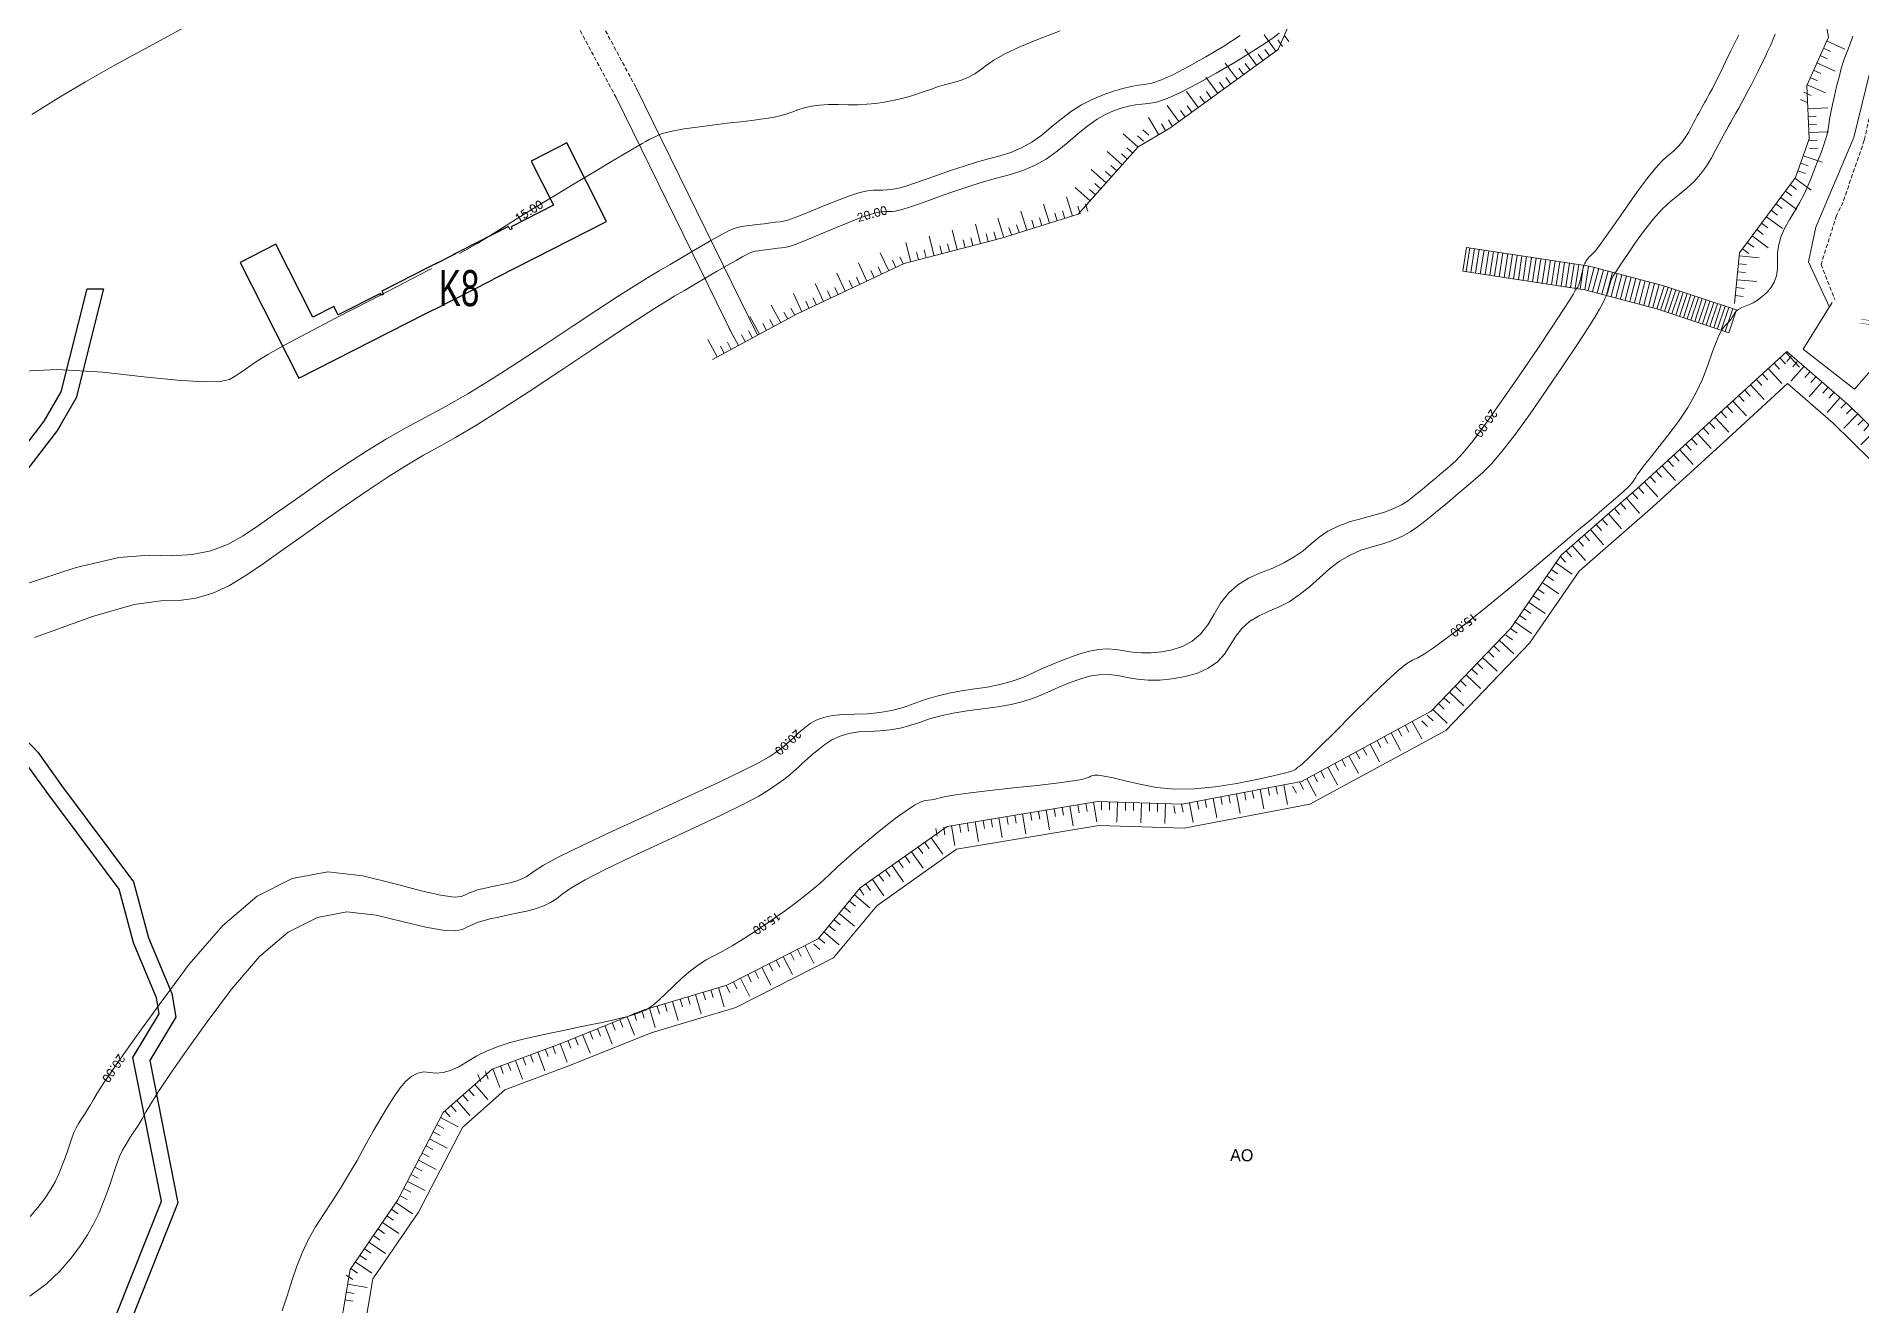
# Model space of a CAD drawing. Header units: inches. Extents: x 496359 to 501064, y 2374078 to 2377203.
# Drawn here: x 499998.1 to 500226.2, y 2376667.3 to 2376825.9 of the extents above; entities that cross this region are included whole.
import ezdxf
from ezdxf.enums import TextEntityAlignment as Align

# ---------------------------------------------------------------- set-up
doc = ezdxf.new("R2010")
doc.units = ezdxf.units.IN
doc.header["$MEASUREMENT"] = 0
doc.linetypes.add('DASHED', pattern=[0.75, 0.5, -0.25])
for name, color, linetype in [('chu', 6, 'Continuous'), ('MANH', 147, 'Continuous'), ('NOI', 2, 'Continuous'), ('tl', 8, 'Continuous')]:
    doc.layers.add(name, color=color, linetype=linetype)
for name, color, linetype, lineweight in [('EG Text2', 7, 'Continuous', 18), ('ISO', 252, 'Continuous', 20), ('LC Net dam 1', 30, 'Continuous', 30), ('LC Net manh', 239, 'Continuous', 5), ('manh1', 67, 'Continuous', 13)]:
    doc.layers.add(name, color=color, linetype=linetype, lineweight=lineweight)
doc.styles.add('EG Hai', font='')
doc.styles.get("Standard").update_dxf_attribs({"font": 'vnsimli.shx', "height": 2})
doc.styles.add('style1', font='')
doc.styles.get('EG Hai').set_extended_font_data('.VnArial NarrowH')
doc.styles.get('style1').set_extended_font_data('.VnAvantH')

# ---------------------------------------------------------------- blocks, each defined once
blk = doc.blocks.new('t2')
at = {"layer": 'tl', "color": 250, "lineweight": 0}
for p, q in [((-2, 0), (-2, -1)), ((-1, 0), (-1, -1)), ((0, 0), (0, -2.5))]:
    blk.add_line(p, q, dxfattribs=at)
blk = doc.blocks.new('Nền HT mới')
at = {"layer": 'MANH', "color": 31, "linetype": 'DASHED', "lineweight": 0, "elevation": -28.38}
blk.add_lwpolyline([(299, 642.9), (303.47, 626.63), (309.25, 604.17), (314.24, 594.73), (327.43, 586.65), (338.65, 576.94), (346.6, 561.47), (350.23, 545.17), (347.33, 532.19), (344.67, 524.45), (343.86, 522.78), (341.92, 516.66), (343.64, 512.3)], dxfattribs=at)
at = {"layer": 'MANH', "lineweight": 0, "elevation": -28.38}
for points in [[(342.97, 511.32), (340.35, 516.99), (341.29, 521.32), (346.03, 532.52), (349.11, 545.12), (345.07, 561.02), (337.19, 575.8), (327.11, 584.52), (313.16, 593.72)], [(331.11, 511.78), (331.72, 518.11), (338.73, 527.53), (340.43, 532.37), (340.13, 539.02), (342.84, 545.09), (341.94, 550.19)], [(277.73, 552.01), (274.08, 543.55), (274.08, 543.55), (260.53, 533.7), (256.59, 531.36), (249.06, 522.93), (239.48, 519.96), (227.33, 516.78), (213.95, 510.48), (203.37, 504.78)], [(193.82, 538.74), (209, 507.81)], [(191.33, 537.52), (206.01, 507.62)], [(297.6, 518.79), (297.15, 515.83)], [(297.56, 515.77), (298.02, 518.73)], [(331.35, 510.98), (322.26, 513.99), (313, 516.44), (297.6, 518.79)], [(298.16, 515.67), (298.61, 518.64)], [(298.75, 515.58), (299.2, 518.55)], [(299.34, 515.49), (299.8, 518.46)], [(299.94, 515.4), (300.39, 518.37)], [(300.53, 515.31), (300.98, 518.28)], [(301.12, 515.22), (301.57, 518.19)], [(301.71, 515.13), (302.17, 518.1)], [(302.31, 515.04), (302.76, 518.01)], [(302.9, 514.95), (303.35, 517.92)], [(303.49, 514.86), (303.95, 517.82)], [(330.41, 508.13), (321.4, 511.11), (312.39, 513.5), (297.15, 515.83)], [(304.09, 514.77), (304.54, 517.73)], [(304.68, 514.68), (305.13, 517.64)], [(305.27, 514.59), (305.73, 517.55)], [(305.87, 514.5), (306.32, 517.46)], [(306.46, 514.41), (306.91, 517.37)], [(307.05, 514.32), (307.51, 517.28)], [(307.65, 514.22), (308.1, 517.19)], [(308.24, 514.13), (308.69, 517.1)], [(308.83, 514.04), (309.29, 517.01)], [(309.43, 513.95), (309.88, 516.92)], [(310.02, 513.86), (310.47, 516.83)], [(310.61, 513.77), (311.06, 516.74)], [(311.2, 513.68), (311.66, 516.65)], [(311.8, 513.59), (312.25, 516.56)], [(312.39, 513.5), (312.84, 516.46)], [(312.8, 513.42), (313.56, 516.29)], [(313.38, 513.27), (314.14, 516.14)], [(313.96, 513.12), (314.72, 515.99)], [(314.54, 512.96), (315.3, 515.83)], [(315.12, 512.81), (315.88, 515.68)], [(315.7, 512.65), (316.46, 515.52)], [(316.28, 512.5), (317.04, 515.37)], [(316.86, 512.35), (317.62, 515.22)], [(317.44, 512.19), (318.2, 515.06)], [(318.02, 512.04), (318.78, 514.91)], [(318.6, 511.89), (319.36, 514.76)], [(319.18, 511.73), (319.94, 514.6)], [(319.76, 511.58), (320.52, 514.45)], [(320.34, 511.42), (321.1, 514.29)], [(320.92, 511.27), (321.68, 514.14)], [(322.33, 513.96), (321.39, 511.11)], [(322.81, 513.8), (321.87, 510.96)], [(323.28, 513.65), (322.34, 510.8)], [(323.76, 513.49), (322.82, 510.64)], [(324.23, 513.33), (323.29, 510.49)], [(324.71, 513.18), (323.77, 510.33)], [(325.18, 513.02), (324.24, 510.17)], [(325.66, 512.86), (324.72, 510.01)], [(326.13, 512.71), (325.19, 509.86)], [(326.61, 512.55), (325.67, 509.7)], [(327.08, 512.39), (326.14, 509.54)], [(327.56, 512.24), (326.61, 509.39)], [(328.03, 512.08), (327.09, 509.23)], [(328.51, 511.92), (327.56, 509.07)], [(328.98, 511.76), (328.04, 508.92)], [(329.46, 511.61), (328.51, 508.76)], [(329.93, 511.45), (328.99, 508.6)], [(330.41, 511.29), (329.46, 508.45)], [(330.88, 511.14), (329.94, 508.29)], [(331.35, 510.98), (330.41, 508.13)], [(349.7, 505.14), (346.12, 501.09), (339.68, 506.09), (343.33, 511.9)]]:
    blk.add_lwpolyline(points, dxfattribs=at)
at = {"layer": 'MANH', "linetype": 'DASHED', "lineweight": 0, "elevation": -28.38}
for points in [[(193.77, 538.83), (188.26, 549.11), (181.73, 561.09), (177.16, 569.2), (172.88, 574.96)], [(191.33, 537.52), (185.82, 547.79), (179.31, 559.75), (174.83, 567.69), (170.66, 573.31)]]:
    blk.add_lwpolyline(points, dxfattribs=at)
at = {"layer": 'MANH', "lineweight": 0, "elevation": -28.38}
blk.add_lwpolyline([(348.18, 509.13, 0.05, 0.05, 0), (346.73, 509.33, 0, 0, 0), (343.33, 511.9, 0, 0, 0), (343.64, 512.3, 0, 0, 0), (346.93, 509.81, 0.05, 0.05, 0), (348.72, 509.56, 0.05, 0.05, 0)], format="xyseb", dxfattribs=at)
at = {"layer": 'MANH', "color": 2, "lineweight": 0, "elevation": -28.38}
for points in [[(148.66, 366.49), (156.27, 380.45), (158.08, 391.02), (164.05, 399.72), (169.7, 410.66), (175.84, 416.08), (184.53, 419.33), (194.71, 423.43), (205.17, 426.56), (216.58, 432.35), (221.83, 438.71), (232.71, 446.4), (251.47, 449.51), (262.08, 449.2), (277, 452.04), (293.19, 460.82), (303.16, 471.21), (309.43, 480.31), (318.9, 488.61), (327.75, 496.68), (337.67, 505.8), (345.46, 499.05), (352.47, 492.14)], [(151.3, 365.05), (159.15, 379.46), (160.92, 389.86), (166.63, 398.18), (172.11, 408.78), (177.41, 413.46), (185.61, 416.54), (195.7, 420.6), (206.28, 423.77), (218.5, 429.96), (223.89, 436.49), (233.88, 443.55), (251.67, 446.51), (262.32, 446.19), (278.02, 449.18), (295.03, 458.41), (305.49, 469.31), (311.69, 478.3), (320.9, 486.37), (329.78, 494.46), (337.73, 501.78), (343.43, 496.84), (350.3, 490.06)]]:
    blk.add_lwpolyline(points, dxfattribs=at)
at = {"layer": 'manh1', "lineweight": 0, "elevation": -28.38}
for points in [[(118.31, 535.43), (121.63, 537.48), (125.02, 539.5), (128.48, 541.48), (131.96, 543.39), (135.24, 545.16), (138.12, 546.69)], [(116.84, 476.48), (123.83, 478.77), (129.17, 480.02), (132.96, 480.32), (135.81, 480.25), (138.34, 480.4), (140.65, 480.86), (142.77, 481.64), (144.72, 482.73), (146.63, 484.04), (148.64, 485.45), (150.77, 486.95), (153.02, 488.53), (155.39, 490.18), (157.81, 491.83), (160.23, 493.39), (162.64, 494.85), (165.05, 496.22), (167.46, 497.53), (170, 498.9), (172.78, 500.5), (175.81, 502.35), (179.09, 504.44), (182.56, 506.73), (185.94, 508.98), (188.93, 510.96), (191.47, 512.62), (193.57, 513.95), (195.25, 514.99), (196.69, 515.85), (198.07, 516.67), (199.42, 517.46), (200.74, 518.23), (202.02, 518.98), (203.18, 519.65), (204.15, 520.2), (204.91, 520.62), (205.47, 520.92), (205.85, 521.09), (206.19, 521.21), (206.66, 521.32), (207.27, 521.43), (208.03, 521.54), (208.91, 521.65), (209.81, 521.76), (210.6, 521.86), (211.26, 521.94), (211.81, 522.01), (212.26, 522.08), (212.79, 522.21), (213.58, 522.48), (214.65, 522.89), (215.99, 523.44), (217.58, 524.1), (219.19, 524.76), (220.61, 525.28), (221.8, 525.65), (222.76, 525.87), (223.49, 525.94), (224.09, 525.94), (224.65, 525.95), (225.19, 525.98), (225.7, 526.03), (226.21, 526.11), (226.83, 526.25), (227.67, 526.5), (228.75, 526.85), (230.07, 527.31), (231.61, 527.86), (233.24, 528.44), (234.83, 528.97), (236.37, 529.45), (237.86, 529.87), (239.28, 530.25), (240.66, 530.68), (241.99, 531.25), (243.29, 531.97), (244.54, 532.84), (245.76, 533.85), (246.97, 534.88), (248.22, 535.81), (249.51, 536.62), (250.83, 537.3), (252.18, 537.87), (253.47, 538.33), (254.64, 538.68), (255.68, 538.92), (256.57, 539.07), (257.37, 539.15), (258.27, 539.32), (259.47, 539.73), (261.01, 540.42), (262.88, 541.39), (265.04, 542.61), (267.27, 543.95), (269.32, 545.28)], [(336.21, 545.44), (335.91, 544.75), (335.59, 544.03), (335.25, 543.29), (334.88, 542.5), (334.49, 541.69), (334.08, 540.84), (333.65, 540), (333.24, 539.18), (332.82, 538.39), (332.41, 537.63), (332.01, 536.9), (331.63, 536.22), (331.27, 535.59), (330.94, 535), (330.64, 534.46), (330.36, 533.96), (330.07, 533.42), (329.71, 532.76), (329.29, 531.97), (328.79, 531.05), (328.23, 530.01), (327.59, 528.95), (326.87, 527.96), (326.05, 527.04), (325.16, 526.2), (324.18, 525.42), (323.14, 524.59), (322.08, 523.57), (320.98, 522.37), (319.87, 520.97), (318.75, 519.42), (317.72, 517.92), (316.9, 516.7), (316.3, 515.77), (315.91, 515.15), (315.73, 514.8), (315.65, 514.6), (315.59, 514.39), (315.52, 514.15), (315.45, 513.88), (315.37, 513.56), (315.26, 513.2), (315.09, 512.78), (314.88, 512.29), (314.6, 511.73), (314.25, 511.06), (313.67, 510.09), (312.73, 508.6), (311.4, 506.58), (309.69, 504.02), (307.65, 501.01), (305.55, 497.98), (303.68, 495.39), (302.07, 493.3), (300.74, 491.74), (299.66, 490.66), (298.74, 489.85), (297.88, 489.12), (297.06, 488.43), (296.27, 487.76), (295.52, 487.12), (294.76, 486.49), (293.99, 485.85), (293.19, 485.2), (292.36, 484.54), (291.49, 483.87), (290.55, 483.24), (289.52, 482.67), (288.38, 482.17), (287.14, 481.74), (285.8, 481.36), (284.42, 480.93), (283.07, 480.33), (281.75, 479.55), (280.47, 478.59), (279.22, 477.48), (277.97, 476.35), (276.71, 475.35), (275.43, 474.5), (274.13, 473.82), (272.83, 473.26), (271.6, 472.71), (270.5, 472.02), (269.56, 471.18), (268.76, 470.18), (268.08, 469.06), (267.37, 467.94), (266.47, 466.98), (265.34, 466.18), (263.99, 465.57), (262.44, 465.13), (260.82, 464.85), (259.27, 464.7), (257.82, 464.69), (256.47, 464.8), (255.21, 465.03), (254.01, 465.26), (252.87, 465.38), (251.76, 465.37), (250.69, 465.23), (249.66, 464.96), (248.65, 464.62), (247.65, 464.23), (246.65, 463.81), (245.64, 463.37), (244.63, 462.9), (243.51, 462.44), (242.2, 462.03), (240.7, 461.67), (238.99, 461.37), (237.11, 461.12), (235.22, 460.86), (233.47, 460.57), (231.89, 460.23), (230.48, 459.84), (229.23, 459.41), (228.04, 459.01), (226.82, 458.69), (225.57, 458.47), (224.27, 458.34), (222.94, 458.29), (221.63, 458.22), (220.42, 458.03), (219.31, 457.7), (218.3, 457.23), (217.39, 456.64), (216.57, 455.99), (215.84, 455.38), (215.19, 454.82), (214.61, 454.3), (214.1, 453.82), (213.58, 453.34), (212.98, 452.82), (212.28, 452.27), (211.47, 451.67), (210.51, 451.02), (209.15, 450.21), (207.15, 449.14), (204.45, 447.81), (201.08, 446.22), (197.14, 444.41), (193.23, 442.6), (189.96, 441.03), (187.44, 439.73), (185.67, 438.7), (184.6, 437.94), (183.87, 437.36), (183.11, 436.88), (182.27, 436.47), (181.34, 436.13), (180.32, 435.87), (179.28, 435.64), (178.28, 435.44), (177.33, 435.24), (176.44, 435.04), (175.6, 434.86), (174.81, 434.66), (174.07, 434.42), (173.4, 434.15), (172.76, 433.84), (172.12, 433.52), (171.19, 433.34), (169.67, 433.43), (167.52, 433.82), (164.73, 434.48), (161.35, 435.32), (157.67, 435.71), (153.98, 435.03), (150.34, 433.17), (146.74, 430.14), (143.25, 426.08), (140.08, 421.82), (137.46, 418.16), (135.45, 415.27), (134.03, 413.14), (133.16, 411.74), (132.59, 410.75), (132.08, 409.86), (131.57, 409.02), (131.06, 408.23), (130.55, 407.46), (130.07, 406.7), (129.64, 405.93), (129.26, 405.15), (128.94, 404.34), (128.66, 403.5), (128.38, 402.61), (128.05, 401.62), (127.66, 400.54), (127.21, 399.37), (126.69, 398.09), (126.06, 396.75), (125.26, 395.34), (124.28, 393.87), (123.13, 392.35), (121.79, 390.79), (120.13, 389.22), (118.04, 387.7)]]:
    blk.add_lwpolyline(points, dxfattribs=at)
at = {"layer": 'manh1', "color": 1, "lineweight": 0, "elevation": -28.38}
for points in [[(115.63, 503.25), (121.45, 503.52), (127.15, 503.18), (132.31, 502.61), (136.51, 502.19), (139.68, 502), (141.82, 502.04), (143.01, 502.3), (143.7, 502.69), (144.34, 503.12), (145, 503.58), (145.71, 504.07), (146.52, 504.62), (147.77, 505.39), (149.79, 506.52), (152.62, 508.03), (156.26, 509.94), (160.6, 512.17), (164.98, 514.43), (168.73, 516.4), (171.76, 518.04), (174.04, 519.33), (175.67, 520.33), (177.11, 521.25), (178.83, 522.33), (180.9, 523.61), (183.34, 525.09), (186.07, 526.74), (188.73, 528.33), (190.95, 529.65), (192.65, 530.66), (193.85, 531.37), (194.56, 531.79), (195.02, 532.05), (195.46, 532.28), (195.9, 532.5), (196.37, 532.72), (196.89, 532.94), (197.57, 533.16), (198.55, 533.38), (199.84, 533.61), (201.44, 533.84), (203.31, 534.08), (205.2, 534.31), (206.87, 534.51), (208.27, 534.68), (209.41, 534.83), (210.31, 534.95), (211.07, 535.08), (211.8, 535.24), (212.54, 535.45), (213.28, 535.71), (214.04, 535.99), (214.84, 536.26), (215.75, 536.46), (216.76, 536.59), (217.88, 536.65), (219.09, 536.64), (220.33, 536.62), (221.53, 536.63), (222.68, 536.69), (223.78, 536.79), (224.83, 536.95), (225.85, 537.14), (226.85, 537.36), (227.82, 537.62), (228.78, 537.92), (229.72, 538.23), (230.63, 538.55), (231.51, 538.85), (232.36, 539.11), (233.17, 539.34), (233.96, 539.55), (234.71, 539.79), (235.45, 540.1), (236.16, 540.5), (236.86, 540.98), (237.57, 541.55), (238.52, 542.22), (239.91, 542.99), (241.77, 543.85), (244.1, 544.81), (246.82, 545.85)], [(345.91, 545.22), (345.75, 544.71), (345.54, 544.16), (345.3, 543.57), (345.03, 542.89), (344.75, 542.08), (344.46, 541.14), (344.17, 540.08), (343.87, 538.91), (343.59, 537.73), (343.35, 536.65), (343.16, 535.68), (343, 534.84), (342.88, 534.1), (342.77, 533.43), (342.63, 532.78), (342.46, 532.14), (342.25, 531.51), (342.02, 530.88), (341.76, 530.24), (341.49, 529.54), (341.2, 528.8), (340.89, 528.01), (340.57, 527.17), (340.2, 526.28), (339.76, 525.35), (339.25, 524.38), (338.66, 523.36), (338.02, 522.31), (337.42, 521.25), (336.96, 520.19), (336.65, 519.14), (336.5, 518.1), (336.48, 517.08), (336.47, 516.12), (336.34, 515.24), (336.07, 514.45), (335.67, 513.76), (335.13, 513.15), (334.55, 512.64), (333.97, 512.21), (333.43, 511.87), (332.92, 511.61), (332.44, 511.43), (332.01, 511.27), (331.65, 511.09), (331.36, 510.87), (331.14, 510.62), (330.98, 510.34), (330.83, 510.06), (330.66, 509.78), (330.46, 509.52), (330.21, 509.28), (329.93, 509.03), (329.6, 508.63), (329.22, 507.94), (328.8, 506.95), (328.32, 505.66), (327.78, 504.08), (327.12, 502.34), (326.29, 500.57), (325.29, 498.8), (324.11, 497.03), (322.79, 495.28), (321.52, 493.69), (320.48, 492.38), (319.69, 491.39), (319.18, 490.71), (318.9, 490.31), (318.76, 490.08), (318.65, 489.88), (318.52, 489.68), (318.4, 489.48), (318.23, 489.26), (317.89, 488.9), (317.24, 488.29), (316.23, 487.41), (314.88, 486.25), (313.22, 484.84), (311.42, 483.32), (309.66, 481.83), (307.97, 480.4), (306.34, 479.03), (304.78, 477.7), (303.22, 476.4), (301.62, 475.07), (299.97, 473.73), (298.26, 472.37), (296.52, 471), (294.89, 469.76), (293.5, 468.75), (292.38, 468), (291.52, 467.49), (290.87, 467.19), (290.15, 466.76), (289.06, 465.9), (287.55, 464.54), (285.64, 462.71), (283.37, 460.46), (281.14, 458.21), (279.32, 456.39), (277.98, 455.07), (277.12, 454.25), (276.71, 453.9), (276.55, 453.81), (276.45, 453.74), (276.36, 453.66), (276.29, 453.58), (276.17, 453.47), (275.78, 453.31), (274.88, 453.06), (273.43, 452.72), (271.42, 452.28), (268.91, 451.78), (266.2, 451.34), (263.6, 451.1), (261.15, 451.08), (258.87, 451.28), (256.77, 451.68), (254.94, 452.12), (253.46, 452.47), (252.33, 452.71), (251.56, 452.82), (251.13, 452.82), (250.87, 452.76), (250.65, 452.67), (250.43, 452.58), (250.21, 452.49), (249.93, 452.38), (249.33, 452.24), (248.15, 452.06), (246.35, 451.83), (243.94, 451.54), (241, 451.22), (238.05, 450.89), (235.6, 450.6), (233.75, 450.35), (232.51, 450.15), (231.82, 450), (231.43, 449.88), (231.09, 449.79), (230.74, 449.73), (230.37, 449.69), (229.97, 449.65), (229.43, 449.48), (228.63, 449.06), (227.56, 448.36), (226.22, 447.38), (224.63, 446.15), (223, 444.82), (221.49, 443.56), (220.14, 442.39), (218.95, 441.31), (217.9, 440.32), (216.83, 439.33), (215.59, 438.27), (214.14, 437.13), (212.5, 435.91), (210.69, 434.63), (208.88, 433.4), (207.25, 432.34), (205.81, 431.46), (204.58, 430.76), (203.54, 430.22), (202.59, 429.71), (201.62, 429.09), (200.62, 428.35), (199.59, 427.47), (198.54, 426.48), (197.55, 425.53), (196.7, 424.73), (195.99, 424.12), (195.42, 423.7), (195, 423.45), (194.64, 423.3), (194.29, 423.16), (193.93, 423.03), (193.57, 422.9), (193.17, 422.77), (192.64, 422.61), (191.88, 422.42), (190.85, 422.19), (189.58, 421.91), (188.06, 421.59), (186.42, 421.25), (184.74, 420.9), (183.07, 420.55), (181.39, 420.19), (179.71, 419.82), (178.1, 419.4), (176.58, 418.91), (175.19, 418.35), (173.9, 417.71), (172.73, 417.01), (171.65, 416.37), (170.64, 415.91), (169.71, 415.64), (168.84, 415.57), (168.04, 415.65), (167.28, 415.72), (166.53, 415.58), (165.79, 415.2), (165.06, 414.58), (164.34, 413.73), (163.59, 412.66), (162.78, 411.4), (161.9, 409.94), (160.97, 408.31), (159.97, 406.5), (158.94, 404.65), (157.89, 402.84), (156.84, 401.12), (155.79, 399.47), (154.74, 397.89), (153.75, 396.33), (152.85, 394.74), (152.07, 393.11), (151.41, 391.43), (150.83, 389.71), (150.25, 387.86), (149.57, 385.83)], [(118.62, 470.02), (125.88, 472.65), (131.1, 474.14), (134.41, 474.61), (136.69, 474.66), (138.8, 474.95), (140.9, 475.57), (143.01, 476.54), (145.15, 477.84), (147.36, 479.37), (149.72, 481.03), (152.21, 482.79), (154.85, 484.64), (157.6, 486.57), (160.32, 488.44), (162.84, 490.11), (165.15, 491.56), (167.25, 492.8), (169.18, 493.86), (171.26, 495.02), (173.79, 496.53), (176.82, 498.43), (180.35, 500.71), (184.29, 503.33), (188.15, 505.92), (191.45, 508.11), (194.11, 509.87), (196.12, 511.17), (197.54, 512.05), (198.68, 512.73), (199.85, 513.42), (201.11, 514.16), (202.46, 514.95), (203.88, 515.77), (205.22, 516.55), (206.32, 517.17), (207.17, 517.65), (207.74, 517.96), (208.09, 518.13), (208.35, 518.23), (208.69, 518.31), (209.13, 518.38), (209.67, 518.46), (210.31, 518.55), (210.96, 518.62), (211.53, 518.69), (212.01, 518.75), (212.41, 518.8), (212.75, 518.86), (213.23, 519), (214.02, 519.29), (215.17, 519.75), (216.67, 520.37), (218.47, 521.13), (220.28, 521.88), (221.83, 522.49), (223.06, 522.92), (223.98, 523.17), (224.59, 523.26), (225.03, 523.27), (225.43, 523.28), (225.81, 523.3), (226.18, 523.33), (226.55, 523.4), (227.08, 523.53), (227.88, 523.78), (228.99, 524.16), (230.4, 524.66), (232.08, 525.27), (233.89, 525.91), (235.66, 526.5), (237.38, 527.03), (239.03, 527.5), (240.62, 527.92), (242.15, 528.4), (243.63, 529.03), (245.07, 529.84), (246.46, 530.81), (247.8, 531.93), (249.08, 533.04), (250.3, 534.01), (251.44, 534.81), (252.51, 535.43), (253.51, 535.88), (254.46, 536.2), (255.36, 536.45), (256.22, 536.62), (257.04, 536.72), (257.86, 536.78), (258.85, 536.96), (260.18, 537.42), (261.88, 538.18), (263.96, 539.25), (266.34, 540.59), (268.7, 541.97), (270.7, 543.19), (272.28, 544.2), (273.43, 544.99), (274.21, 545.59)], [(331.64, 545.37), (331.21, 544.47), (330.67, 543.36), (330.03, 542.06), (329.39, 540.76), (328.82, 539.62), (328.35, 538.68), (327.96, 537.94), (327.66, 537.38), (327.42, 536.95), (327.2, 536.56), (327, 536.2), (326.81, 535.88), (326.65, 535.57), (326.46, 535.24), (326.25, 534.84), (325.99, 534.35), (325.69, 533.79), (325.35, 533.16), (324.96, 532.52), (324.51, 531.91), (324.02, 531.35), (323.47, 530.84), (322.86, 530.34), (322.13, 529.69), (321.24, 528.72), (320.18, 527.41), (318.96, 525.75), (317.59, 523.82), (316.27, 521.9), (315.17, 520.33), (314.32, 519.16), (313.73, 518.38), (313.37, 517.98), (313.14, 517.78), (312.96, 517.61), (312.81, 517.45), (312.68, 517.29), (312.57, 517.12), (312.48, 516.96), (312.4, 516.81), (312.33, 516.66), (312.28, 516.51), (312.24, 516.37), (312.2, 516.2), (312.15, 515.97), (312.08, 515.68), (311.99, 515.33), (311.89, 514.94), (311.79, 514.55), (311.69, 514.23), (311.61, 513.99), (311.53, 513.84), (311.46, 513.75), (311.38, 513.68), (311.3, 513.58), (311.21, 513.43), (311.1, 513.22), (310.94, 512.92), (310.53, 512.23), (309.67, 510.9), (308.33, 508.88), (306.52, 506.17), (304.29, 502.88), (302, 499.56), (300.02, 496.76), (298.4, 494.59), (297.16, 493.05), (296.26, 492.1), (295.57, 491.49), (294.94, 490.95), (294.33, 490.43), (293.76, 489.95), (293.2, 489.48), (292.65, 489.01), (292.08, 488.54), (291.49, 488.06), (290.88, 487.58), (290.23, 487.09), (289.47, 486.61), (288.53, 486.15), (287.38, 485.71), (286.04, 485.3), (284.53, 484.91), (282.99, 484.47), (281.57, 483.94), (280.3, 483.3), (279.18, 482.56), (278.18, 481.73), (277.18, 480.88), (276.06, 480.09), (274.79, 479.36), (273.39, 478.71), (271.86, 478.1), (270.36, 477.43), (269.01, 476.59), (267.85, 475.56), (266.88, 474.33), (266.06, 472.96), (265.27, 471.6), (264.36, 470.46), (263.32, 469.55), (262.13, 468.89), (260.82, 468.47), (259.47, 468.22), (258.19, 468.1), (256.99, 468.09), (255.87, 468.19), (254.81, 468.37), (253.78, 468.54), (252.72, 468.6), (251.62, 468.53), (250.47, 468.33), (249.29, 468), (248.1, 467.58), (246.9, 467.12), (245.7, 466.62), (244.5, 466.09), (243.3, 465.53), (242.05, 464.99), (240.72, 464.52), (239.28, 464.13), (237.75, 463.83), (236.14, 463.59), (234.51, 463.36), (232.93, 463.06), (231.42, 462.7), (229.97, 462.26), (228.58, 461.77), (227.19, 461.29), (225.76, 460.92), (224.28, 460.65), (222.74, 460.5), (221.18, 460.45), (219.69, 460.4), (218.37, 460.27), (217.25, 460.03), (216.32, 459.69), (215.58, 459.26), (214.97, 458.79), (214.43, 458.34), (213.95, 457.92), (213.53, 457.54), (213.15, 457.19), (212.77, 456.84), (212.33, 456.46), (211.82, 456.06), (211.21, 455.62), (210.47, 455.11), (209.22, 454.41), (207.12, 453.34), (204.11, 451.9), (200.2, 450.09), (195.54, 447.96), (190.89, 445.83), (187.06, 444.03), (184.18, 442.61), (182.26, 441.57), (181.22, 440.9), (180.64, 440.46), (180.08, 440.1), (179.46, 439.8), (178.77, 439.55), (178.03, 439.36), (177.27, 439.19), (176.53, 439.04), (175.84, 438.89), (175.18, 438.75), (174.56, 438.62), (173.99, 438.47), (173.45, 438.29), (172.95, 438.09), (172.48, 437.87), (171.97, 437.65), (171.08, 437.58), (169.43, 437.81), (166.97, 438.36), (163.7, 439.21), (159.68, 440.24), (155.27, 440.71), (150.85, 439.89), (146.47, 437.67), (142.16, 434.03), (137.97, 429.17), (134.2, 424.1), (131.14, 419.85), (128.83, 416.6), (127.29, 414.35), (126.46, 413.05), (126.01, 412.28), (125.63, 411.62), (125.25, 411), (124.88, 410.41), (124.5, 409.85), (124.15, 409.3), (123.83, 408.73), (123.56, 408.16), (123.32, 407.56), (123.11, 406.95), (122.91, 406.29), (122.67, 405.57), (122.38, 404.78), (122.05, 403.92), (121.67, 402.98), (121.21, 401.99), (120.62, 400.96), (119.91, 399.89), (119.06, 398.77), (118.08, 397.62)]]:
    blk.add_lwpolyline(points, dxfattribs=at)
at = {"layer": 'NOI', "lineweight": 0}
for p, rotation in [((273.79, 543.34, -12.86), 216.0100226865102), ((268.93, 539.81, -12.86), 216.0100226865102), ((271.36, 541.57, -12.86), 216.0100226865102), ((342.62, 544.6, -12.86), 65.98154874074456), ((266.51, 538.05, -12.86), 216.0100226865102), ((341.4, 541.86, -12.86), 65.98154874074456), ((264.08, 536.28, -12.86), 216.0100226865102), ((340.18, 539.12, -12.86), 65.98154874074456), ((259.14, 532.88, -12.86), 210.8028920765748), ((261.65, 534.52, -12.86), 216.0100226865102), ((340.26, 536.13, -12.86), 92.59122989026758), ((256.57, 531.33, -12.86), 228.2178168817907), ((254.57, 529.1, -12.86), 228.2178168817907), ((340.4, 533.14, -12.86), 92.59122989026758), ((252.58, 526.86, -12.86), 228.2178168817907), ((339.69, 530.26, -12.86), 70.628755770895), ((250.58, 524.62, -12.86), 228.2178168817907), ((338.67, 527.45, -12.86), 53.35454179649491), ((245.5, 521.82, -12.86), 197.2467248297325), ((248.37, 522.71, -12.86), 197.2467248297325), ((336.88, 525.04, -12.86), 53.35454179649491), ((239.77, 520.05, -12.86), 197.2467248297325), ((242.64, 520.93, -12.86), 197.2467248297325), ((335.09, 522.63, -12.86), 53.35454179649491), ((231.07, 517.76, -12.86), 194.628361048552), ((233.97, 518.52, -12.86), 194.628361048552), ((236.87, 519.27, -12.86), 194.628361048552), ((333.3, 520.23, -12.86), 53.35454179649491), ((225.4, 515.87, -12.86), 205.2415302697892), ((228.16, 517, -12.86), 194.628361048552), ((219.97, 513.31, -12.86), 205.2415302697892), ((222.68, 514.59, -12.86), 205.2415302697892), ((331.69, 517.75, -12.86), 84.46696196295404), ((214.54, 510.75, -12.86), 205.2415302697892), ((217.26, 512.03, -12.86), 205.2415302697892), ((331.4, 514.76, -12.86), 84.46696196295404), ((209.24, 507.94, -12.86), 208.2771869569943), ((211.89, 509.36, -12.86), 208.2771869569943), ((206.6, 506.52, -12.86), 208.2771869569943), ((203.96, 505.1, -12.86), 208.2771869569943), ((337.53, 505.67, -28.38), 42.60453815084961), ((339.8, 503.96, -28.38), 319.0902461971072), ((335.33, 503.64, -28.38), 42.60453815084961), ((342.06, 501.99, -28.38), 319.0902461971072), ((330.91, 499.58, -28.38), 42.60453815084961), ((333.12, 501.61, -28.38), 42.60453815084961), ((344.33, 500.03, -28.38), 319.0902461971072), ((328.7, 497.55, -28.38), 42.60453815084961), ((346.53, 497.99, -28.38), 315.4032671378015), ((348.67, 495.89, -28.38), 315.4032671378015), ((326.49, 495.52, -28.38), 42.36245829782234), ((324.27, 493.5, -28.38), 42.36245829782234), ((322.05, 491.48, -28.38), 42.36245829782234), ((319.84, 489.46, -28.38), 42.36245829782234), ((317.6, 487.46, -28.38), 41.22264237899543), ((315.34, 485.49, -28.38), 41.22264237899543), ((310.83, 481.53, -28.38), 41.22264237899543), ((313.09, 483.51, -28.38), 41.22264237899543), ((308.78, 479.37, -28.38), 55.42324371216195), ((307.08, 476.9, -28.38), 55.42324371216195), ((305.38, 474.43, -28.38), 55.42324371216195), ((303.68, 471.96, -28.38), 55.42324371216195), ((301.71, 469.7, -28.38), 46.18668026125518), ((297.56, 465.37, -28.38), 46.18668026125518), ((299.63, 467.54, -28.38), 46.18668026125518), ((295.48, 463.21, -28.38), 46.18668026125518), ((293.4, 461.04, -28.38), 46.18668026125518), ((290.82, 459.54, -28.38), 28.4816314843431), ((285.55, 456.67, -28.38), 28.4816314843431), ((288.19, 458.11, -28.38), 28.4816314843431), ((282.91, 455.24, -28.38), 28.4816314843431), ((277.64, 452.38, -28.38), 28.4816314843431), ((280.28, 453.81, -28.38), 28.4816314843431), ((251.01, 449.44, -28.38), 9.422500437943123), ((254, 449.44, -28.38), 358.3224501729052), ((257, 449.35, -28.38), 358.3224501729052), ((262.98, 449.37, -28.38), 10.74805183548054), ((265.93, 449.93, -28.38), 10.74805183548054), ((268.87, 450.49, -28.38), 10.74805183548054), ((271.82, 451.05, -28.38), 10.74805183548054), ((274.77, 451.61, -28.38), 10.74805183548054), ((239.17, 447.47, -28.38), 9.422500437943123), ((242.13, 447.96, -28.38), 9.422500437943123), ((245.09, 448.45, -28.38), 9.422500437943123), ((248.05, 448.95, -28.38), 9.422500437943123), ((260, 449.26, -28.38), 358.3224501729052), ((230.71, 444.98, -28.38), 35.25728373518688), ((233.25, 446.49, -28.38), 9.422500437943123), ((236.21, 446.98, -28.38), 9.422500437943123), ((228.26, 443.25, -28.38), 35.25728373518688), ((225.81, 441.52, -28.38), 35.25728373518688), ((223.36, 439.79, -28.38), 35.25728373518688), ((221.11, 437.84, -28.38), 50.47385117664297), ((219.2, 435.52, -28.38), 50.47385117664297), ((214.9, 431.5, -28.38), 26.88921304232802), ((217.29, 433.21, -28.38), 50.47385117664297), ((212.22, 430.14, -28.38), 26.88921304232802), ((206.87, 427.43, -28.38), 26.88921304232802), ((209.55, 428.79, -28.38), 26.88921304232802), ((198.38, 424.53, -28.38), 16.67320851308914), ((201.25, 425.39, -28.38), 16.67320851308914), ((204.13, 426.25, -28.38), 16.67320851308914), ((192.7, 422.62, -28.38), 21.91599649004822), ((195.5, 423.67, -28.38), 16.67320851308914), ((187.13, 420.38, -28.38), 21.91599649004822), ((189.91, 421.5, -28.38), 21.91599649004822), ((181.54, 418.21, -28.38), 20.54009833437145), ((184.34, 419.27, -28.38), 20.54009833437145), ((175.92, 416.11, -28.38), 20.54009833437145), ((178.73, 417.16, -28.38), 20.54009833437145), ((173.65, 414.15, -28.38), 41.4349646665551), ((171.4, 412.16, -28.38), 41.4349646665551), ((169.37, 410.01, -28.38), 62.66886279140196), ((167.99, 407.35, -28.38), 62.66886279140196), ((166.61, 404.68, -28.38), 62.66886279140196), ((165.23, 402.02, -28.38), 62.66886279140196), ((163.81, 399.38, -28.38), 55.55306554946944), ((162.11, 396.91, -28.38), 55.55306554946944), ((160.42, 394.43, -28.38), 55.55306554946944), ((158.72, 391.96, -28.38), 55.55306554946944), ((157.76, 389.18, -28.38), 80.31904674997766)]:
    blk.add_blockref('t2', p, dxfattribs=dict(at, rotation=rotation))
at = {"layer": 'chu', "color": 6, "lineweight": 0, "style": 'style1'}
blk.add_text('AO', height=1.5, rotation=359.2672, dxfattribs=at).set_placement((268.06, 404.57, -28.38))
at = {"layer": 'manh1', "lineweight": 0}
for s, rotation, p in [('15.00', 31.7041, (180.43, 523.32, -28.38)), ('20.00', 15.5339, (223.32, 522.99, -28.38)), ('20.00', 234.6582, (300.04, 496.79, -28.38)), ('15.00', 218.1024, (297.29, 471.6, -28.38)), ('20.00', 222.7388, (212.84, 456.9, -28.38)), ('15.00', 214.1614, (210.17, 434.28, -28.38)), ('20.00', 235.5511, (128.53, 416.15, -28.38))]:
    blk.add_text(s, height=1, rotation=rotation, dxfattribs=at).set_placement(p, align=Align.MIDDLE)

msp = doc.modelspace()

# ---------------------------------------------------------------- linework, layer by layer
at = {"layer": 'LC Net dam 1'}
for points in [[(499991.87, 2376768.52), (499999.05, 2376777.84), (500001.16, 2376781.5), (500004.41, 2376794.38), (500006.47, 2376794.38), (500003.03, 2376780.74), (500000.71, 2376776.73), (499993.77, 2376767.71)], [(499995.17, 2376739.7), (499998.23, 2376736.46), (500001.22, 2376732.31), (500010.22, 2376720.24), (500012.07, 2376713.26), (500015, 2376706.3), (500015.48, 2376703.35), (500012.24, 2376697.91), (500015.76, 2376680.13), (499993.23, 2376623.57)], [(499991.17, 2376623.82), (500013.68, 2376680.32), (500010.13, 2376698.28), (500013.39, 2376703.75), (500013.06, 2376705.75), (500010.18, 2376712.61), (500008.39, 2376719.35), (499999.6, 2376731.13), (499996.68, 2376735.19)]]:
    msp.add_lwpolyline(points, dxfattribs=at)

# ---------------------------------------------------------------- block references
at = {"layer": 'LC Net manh'}
msp.add_blockref('Nền HT mới', (499879.2, 2376280.77, 2.92), dxfattribs=at)

# ---------------------------------------------------------------- next in the draw order: wipeouts: each hides what was drawn before it
at = {"ltscale": 500}
msp.add_wipeout([(500047.99, 2376791.53), (500047.52, 2376792.08), (500047.27, 2376792.48), (500047.04, 2376792.97), (500046.87, 2376793.5), (500046.77, 2376793.99), (500046.74, 2376794.43), (500046.76, 2376794.96), (500046.82, 2376795.36), (500046.98, 2376795.94), (500047.1, 2376796.25), (500047.33, 2376796.69), (500047.59, 2376797.08), (500047.97, 2376797.52), (500048.38, 2376797.88), (500048.85, 2376798.2), (500049.3, 2376798.43), (500049.74, 2376798.58), (500050.13, 2376798.68), (500050.64, 2376798.76), (500051.07, 2376798.77), (500051.49, 2376798.74), (500052.03, 2376798.64), (500052.44, 2376798.51), (500052.82, 2376798.35), (500053.41, 2376798), (500053.67, 2376797.8), (500053.97, 2376797.53), (500054.22, 2376797.26), (500054.48, 2376796.91), (500054.73, 2376796.5), (500054.89, 2376796.16), (500055.02, 2376795.81), (500055.13, 2376795.35), (500055.19, 2376794.95), (500055.21, 2376794.37), (500055.15, 2376793.82), (500055.06, 2376793.39), (500054.94, 2376793.04), (500054.74, 2376792.59), (500054.52, 2376792.21), (500054.32, 2376791.92), (500053.98, 2376791.54), (500053.72, 2376791.3), (500053.31, 2376790.99), (500053.03, 2376790.82), (500052.78, 2376790.7), (500052.48, 2376790.57), (500052.13, 2376790.45), (500051.79, 2376790.37), (500051.45, 2376790.32), (500051.1, 2376790.29), (500050.81, 2376790.3), (500050.37, 2376790.34), (500050.01, 2376790.4), (500049.6, 2376790.52), (500049.21, 2376790.68), (500048.73, 2376790.93), (500048.51, 2376791.08), (500048.21, 2376791.32)], dxfattribs=at).translate(0, 0, -320.28).dxf.layer = 'ISO'

# ---------------------------------------------------------------- next in the draw order: linework, layer by layer
at = {"layer": 'LC Net dam 1'}
msp.add_lwpolyline([(500030.88, 2376783.22), (500069.34, 2376802.79), (500064.35, 2376812.62), (500059.89, 2376810.35), (500062.7, 2376804.83), (500057.4, 2376802.13), (500057.53, 2376801.89), (500057.28, 2376801.76), (500057.08, 2376802.16), (500041.23, 2376794.1), (500041.43, 2376793.7), (500041.19, 2376793.58), (500041.06, 2376793.82), (500035.77, 2376791.13), (500035.22, 2376792.19), (500032.6, 2376790.86), (500027.98, 2376799.95), (500023.52, 2376797.69)], close=True, dxfattribs=at)

# ---------------------------------------------------------------- next in the draw order: texts
at = {"layer": 'EG Text2', "style": 'EG Hai', "width": 0.8}
msp.add_text('k8', height=4.5, rotation=0, dxfattribs=at).set_placement((500050.9, 2376794.47, -320.28), align=Align.MIDDLE_CENTER)

doc.saveas('drawing.dxf')
